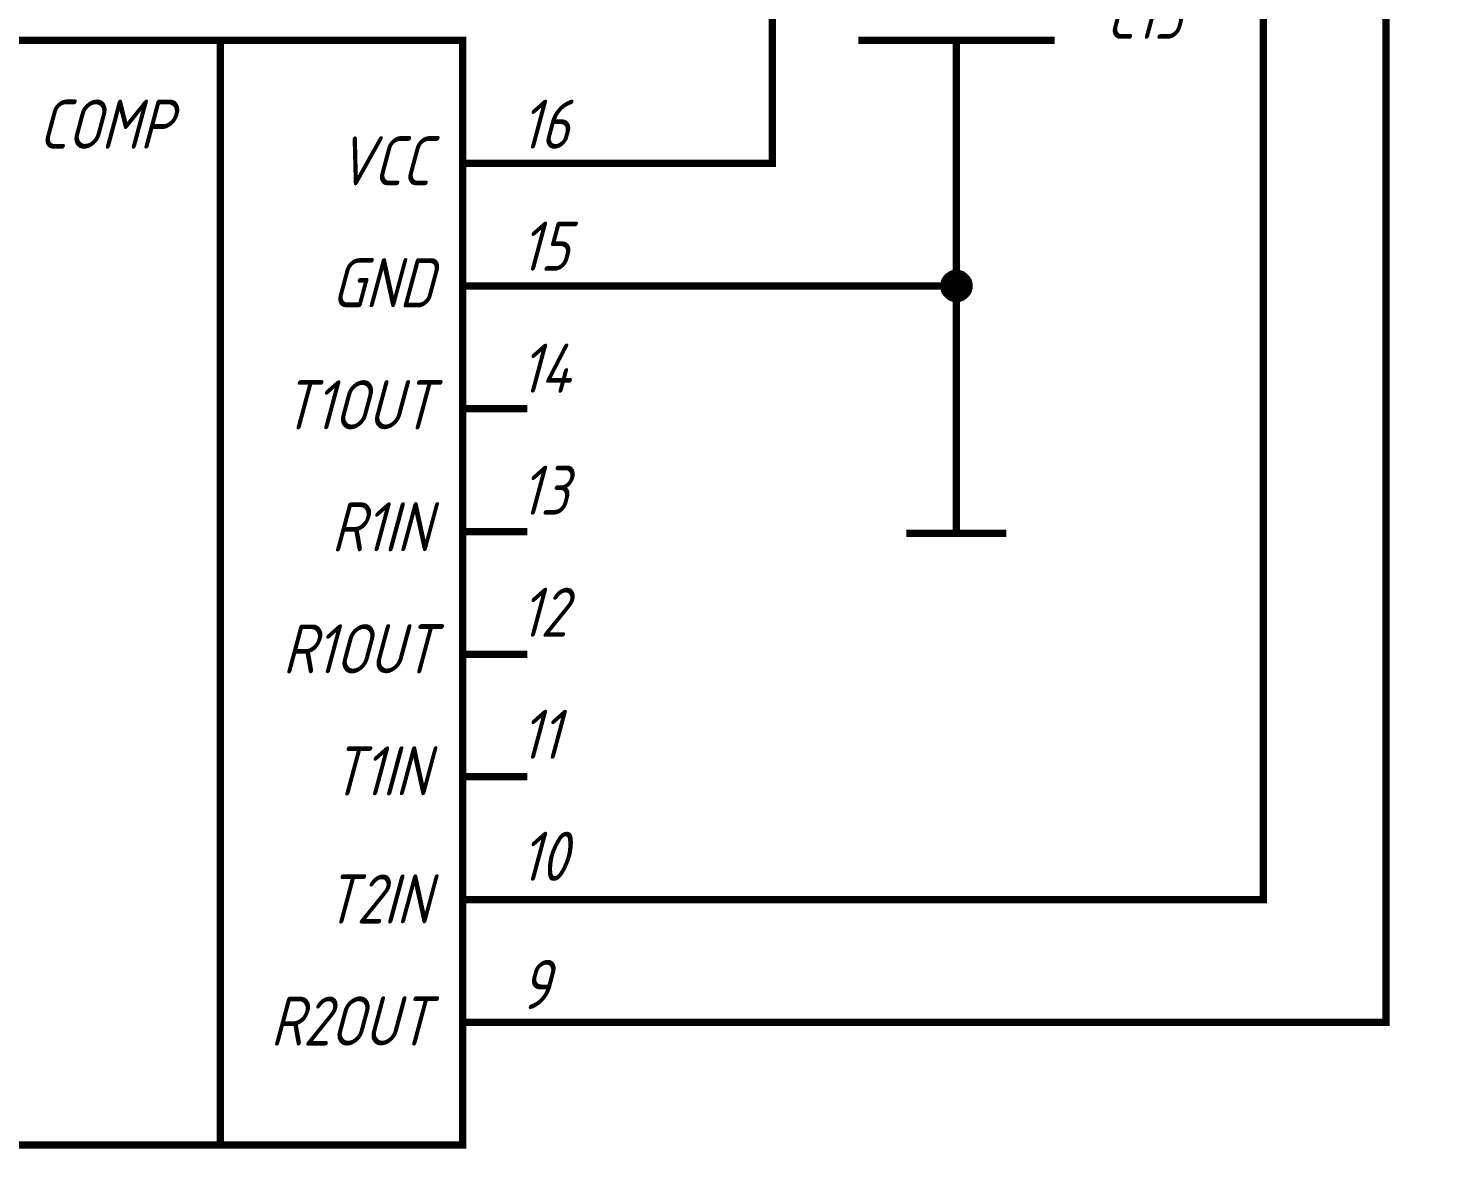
# Paper-space layout 'Layout1' of a CAD drawing. Extents: x -1 to 840, y -1 to 593.
# Drawn here: x 210.5 to 268, y 218.3 to 264 of the extents above; entities that cross this region are included whole.
import ezdxf

# ---------------------------------------------------------------- set-up
doc = ezdxf.new("R2010")
doc.units = 0
doc.header["$MEASUREMENT"] = 0
doc.layers.add('Sheet', color=255, linetype='CONTINUOUS')
doc.styles.add('GOST type A0', font='', dxfattribs={"oblique": 15, "height": 3.5})
doc.styles.get('GOST type A0').set_extended_font_data('GOST type A')

psp = doc.layouts.get("Layout1")

# ---------------------------------------------------------------- linework, layer by layer
at = {"layer": 'Sheet', "color": 7}
for points, const_width in [([(308.319, 321.002), (308.319, 321.002), (265.835, 321.002), (265.835, 223.499), (230.85, 223.499)], 0.3), ([(230.85, 228.5), (260.835, 228.5), (260.835, 316.001), (308.319, 316.001), (308.319, 316.001)], 0.3), ([(230.85, 258.496), (240.834, 258.496), (240.834, 276.002), (240.834, 285.99)], 0.3), ([(218.35, 218.497), (218.35, 263.497)], 0.3), ([(252.341, 263.497), (244.344, 263.497)], 0.3), ([(248.335, 263.497), (248.335, 260.997)], 0.3), ([(248.335, 260.997), (248.335, 253.494), (248.335, 248.492)], 0.3), ([(228.35, 258.496), (230.85, 258.496)], 0.3), ([(247.822, 253.494), (247.822, 253.525), (247.822, 253.54), (247.822, 253.572), (247.838, 253.603), (247.838, 253.618), (247.853, 253.649), (247.853, 253.665), (247.869, 253.696), (247.869, 253.711), (247.884, 253.742), (247.9, 253.758), (247.915, 253.773), (247.931, 253.805), (247.946, 253.82), (247.962, 253.836), (247.977, 253.851), (247.993, 253.867), (248.008, 253.882), (248.024, 253.898), (248.055, 253.913), (248.071, 253.929), (248.086, 253.944), (248.117, 253.96), (248.133, 253.96), (248.164, 253.975), (248.179, 253.975), (248.21, 253.991), (248.226, 253.991), (248.257, 254.006), (248.288, 254.006), (248.303, 254.006), (248.335, 254.006)], 0.3), ([(247.822, 253.494), (247.822, 253.525), (247.822, 253.54), (247.822, 253.572), (247.838, 253.603), (247.838, 253.618), (247.853, 253.649), (247.853, 253.665), (247.869, 253.696), (247.869, 253.711), (247.884, 253.742), (247.9, 253.758), (247.915, 253.773), (247.931, 253.805), (247.946, 253.82), (247.962, 253.836), (247.977, 253.851), (247.993, 253.867), (248.008, 253.882), (248.024, 253.898), (248.055, 253.913), (248.071, 253.929), (248.086, 253.944), (248.117, 253.96), (248.133, 253.96), (248.164, 253.975), (248.179, 253.975), (248.21, 253.991), (248.226, 253.991), (248.257, 254.006), (248.288, 254.006), (248.303, 254.006), (248.335, 254.006)], 0.3), ([(247.822, 253.494), (247.822, 253.525), (247.822, 253.54), (247.822, 253.572), (247.838, 253.603), (247.838, 253.618), (247.853, 253.649), (247.853, 253.665), (247.869, 253.696), (247.869, 253.711), (247.884, 253.742), (247.9, 253.758), (247.915, 253.773), (247.931, 253.805), (247.946, 253.82), (247.962, 253.836), (247.977, 253.851), (247.993, 253.867), (248.008, 253.882), (248.024, 253.898), (248.055, 253.913), (248.071, 253.929), (248.086, 253.944), (248.117, 253.96), (248.133, 253.96), (248.164, 253.975), (248.179, 253.975), (248.21, 253.991), (248.226, 253.991), (248.257, 254.006), (248.288, 254.006), (248.303, 254.006), (248.335, 254.006)], 0.3), ([(247.822, 253.494), (247.822, 253.525), (247.822, 253.54), (247.822, 253.572), (247.838, 253.603), (247.838, 253.618), (247.853, 253.649), (247.853, 253.665), (247.869, 253.696), (247.869, 253.711), (247.884, 253.742), (247.9, 253.758), (247.915, 253.773), (247.931, 253.805), (247.946, 253.82), (247.962, 253.836), (247.977, 253.851), (247.993, 253.867), (248.008, 253.882), (248.024, 253.898), (248.055, 253.913), (248.071, 253.929), (248.086, 253.944), (248.117, 253.96), (248.133, 253.96), (248.164, 253.975), (248.179, 253.975), (248.21, 253.991), (248.226, 253.991), (248.257, 254.006), (248.288, 254.006), (248.303, 254.006), (248.335, 254.006)], 0.3), ([(247.822, 253.494), (247.822, 253.525), (247.822, 253.54), (247.822, 253.572), (247.838, 253.603), (247.838, 253.618), (247.853, 253.649), (247.853, 253.665), (247.869, 253.696), (247.869, 253.711), (247.884, 253.742), (247.9, 253.758), (247.915, 253.773), (247.931, 253.805), (247.946, 253.82), (247.962, 253.836), (247.977, 253.851), (247.993, 253.867), (248.008, 253.882), (248.024, 253.898), (248.055, 253.913), (248.071, 253.929), (248.086, 253.944), (248.117, 253.96), (248.133, 253.96), (248.164, 253.975), (248.179, 253.975), (248.21, 253.991), (248.226, 253.991), (248.257, 254.006), (248.288, 254.006), (248.303, 254.006), (248.335, 254.006)], 0.0991), ([(247.822, 253.494), (247.822, 253.525), (247.822, 253.54), (247.822, 253.572), (247.838, 253.603), (247.838, 253.618), (247.853, 253.649), (247.853, 253.665), (247.869, 253.696), (247.869, 253.711), (247.884, 253.742), (247.9, 253.758), (247.915, 253.773), (247.931, 253.805), (247.946, 253.82), (247.962, 253.836), (247.977, 253.851), (247.993, 253.867), (248.008, 253.882), (248.024, 253.898), (248.055, 253.913), (248.071, 253.929), (248.086, 253.944), (248.117, 253.96), (248.133, 253.96), (248.164, 253.975), (248.179, 253.975), (248.21, 253.991), (248.226, 253.991), (248.257, 254.006), (248.288, 254.006), (248.303, 254.006), (248.335, 254.006)], 0.0991), ([(247.822, 253.494), (247.822, 253.525), (247.822, 253.54), (247.822, 253.572), (247.838, 253.603), (247.838, 253.618), (247.853, 253.649), (247.853, 253.665), (247.869, 253.696), (247.869, 253.711), (247.884, 253.742), (247.9, 253.758), (247.915, 253.773), (247.931, 253.805), (247.946, 253.82), (247.962, 253.836), (247.977, 253.851), (247.993, 253.867), (248.008, 253.882), (248.024, 253.898), (248.055, 253.913), (248.071, 253.929), (248.086, 253.944), (248.117, 253.96), (248.133, 253.96), (248.164, 253.975), (248.179, 253.975), (248.21, 253.991), (248.226, 253.991), (248.257, 254.006), (248.288, 254.006), (248.303, 254.006), (248.335, 254.006)], 0.0991), ([(247.822, 253.494), (247.822, 253.525), (247.822, 253.54), (247.822, 253.572), (247.838, 253.603), (247.838, 253.618), (247.853, 253.649), (247.853, 253.665), (247.869, 253.696), (247.869, 253.711), (247.884, 253.742), (247.9, 253.758), (247.915, 253.773), (247.931, 253.805), (247.946, 253.82), (247.962, 253.836), (247.977, 253.851), (247.993, 253.867), (248.008, 253.882), (248.024, 253.898), (248.055, 253.913), (248.071, 253.929), (248.086, 253.944), (248.117, 253.96), (248.133, 253.96), (248.164, 253.975), (248.179, 253.975), (248.21, 253.991), (248.226, 253.991), (248.257, 254.006), (248.288, 254.006), (248.303, 254.006), (248.335, 254.006)], 0.0991), ([(248.335, 254.006), (248.335, 254.006)], 0.3), ([(248.335, 254.006), (248.366, 254.006), (248.381, 254.006), (248.412, 254.006), (248.443, 253.991), (248.459, 253.991), (248.49, 253.975), (248.505, 253.975), (248.536, 253.96), (248.552, 253.96), (248.583, 253.944), (248.598, 253.929), (248.614, 253.913), (248.645, 253.898), (248.661, 253.882), (248.676, 253.867), (248.692, 253.851), (248.707, 253.836), (248.723, 253.82), (248.738, 253.805), (248.754, 253.773), (248.769, 253.758), (248.785, 253.742), (248.8, 253.711), (248.8, 253.696), (248.816, 253.665), (248.816, 253.649), (248.831, 253.618), (248.831, 253.603), (248.847, 253.572), (248.847, 253.54), (248.847, 253.525), (248.847, 253.494)], 0.3), ([(248.335, 254.006), (248.335, 254.006)], 0.3), ([(248.335, 254.006), (248.366, 254.006), (248.381, 254.006), (248.412, 254.006), (248.443, 253.991), (248.459, 253.991), (248.49, 253.975), (248.505, 253.975), (248.536, 253.96), (248.552, 253.96), (248.583, 253.944), (248.598, 253.929), (248.614, 253.913), (248.645, 253.898), (248.661, 253.882), (248.676, 253.867), (248.692, 253.851), (248.707, 253.836), (248.723, 253.82), (248.738, 253.805), (248.754, 253.773), (248.769, 253.758), (248.785, 253.742), (248.8, 253.711), (248.8, 253.696), (248.816, 253.665), (248.816, 253.649), (248.831, 253.618), (248.831, 253.603), (248.847, 253.572), (248.847, 253.54), (248.847, 253.525), (248.847, 253.494)], 0.3), ([(248.335, 254.006), (248.335, 254.006)], 0.3), ([(248.335, 254.006), (248.366, 254.006), (248.381, 254.006), (248.412, 254.006), (248.443, 253.991), (248.459, 253.991), (248.49, 253.975), (248.505, 253.975), (248.536, 253.96), (248.552, 253.96), (248.583, 253.944), (248.598, 253.929), (248.614, 253.913), (248.645, 253.898), (248.661, 253.882), (248.676, 253.867), (248.692, 253.851), (248.707, 253.836), (248.723, 253.82), (248.738, 253.805), (248.754, 253.773), (248.769, 253.758), (248.785, 253.742), (248.8, 253.711), (248.8, 253.696), (248.816, 253.665), (248.816, 253.649), (248.831, 253.618), (248.831, 253.603), (248.847, 253.572), (248.847, 253.54), (248.847, 253.525), (248.847, 253.494)], 0.3), ([(248.335, 254.006), (248.335, 254.006)], 0.3), ([(248.335, 254.006), (248.366, 254.006), (248.381, 254.006), (248.412, 254.006), (248.443, 253.991), (248.459, 253.991), (248.49, 253.975), (248.505, 253.975), (248.536, 253.96), (248.552, 253.96), (248.583, 253.944), (248.598, 253.929), (248.614, 253.913), (248.645, 253.898), (248.661, 253.882), (248.676, 253.867), (248.692, 253.851), (248.707, 253.836), (248.723, 253.82), (248.738, 253.805), (248.754, 253.773), (248.769, 253.758), (248.785, 253.742), (248.8, 253.711), (248.8, 253.696), (248.816, 253.665), (248.816, 253.649), (248.831, 253.618), (248.831, 253.603), (248.847, 253.572), (248.847, 253.54), (248.847, 253.525), (248.847, 253.494)], 0.3), ([(248.335, 254.006), (248.335, 254.006)], 0.0991), ([(248.335, 254.006), (248.366, 254.006), (248.381, 254.006), (248.412, 254.006), (248.443, 253.991), (248.459, 253.991), (248.49, 253.975), (248.505, 253.975), (248.536, 253.96), (248.552, 253.96), (248.583, 253.944), (248.598, 253.929), (248.614, 253.913), (248.645, 253.898), (248.661, 253.882), (248.676, 253.867), (248.692, 253.851), (248.707, 253.836), (248.723, 253.82), (248.738, 253.805), (248.754, 253.773), (248.769, 253.758), (248.785, 253.742), (248.8, 253.711), (248.8, 253.696), (248.816, 253.665), (248.816, 253.649), (248.831, 253.618), (248.831, 253.603), (248.847, 253.572), (248.847, 253.54), (248.847, 253.525), (248.847, 253.494)], 0.0991), ([(248.335, 254.006), (248.335, 254.006)], 0.0991), ([(248.335, 254.006), (248.366, 254.006), (248.381, 254.006), (248.412, 254.006), (248.443, 253.991), (248.459, 253.991), (248.49, 253.975), (248.505, 253.975), (248.536, 253.96), (248.552, 253.96), (248.583, 253.944), (248.598, 253.929), (248.614, 253.913), (248.645, 253.898), (248.661, 253.882), (248.676, 253.867), (248.692, 253.851), (248.707, 253.836), (248.723, 253.82), (248.738, 253.805), (248.754, 253.773), (248.769, 253.758), (248.785, 253.742), (248.8, 253.711), (248.8, 253.696), (248.816, 253.665), (248.816, 253.649), (248.831, 253.618), (248.831, 253.603), (248.847, 253.572), (248.847, 253.54), (248.847, 253.525), (248.847, 253.494)], 0.0991), ([(248.335, 254.006), (248.335, 254.006)], 0.0991), ([(248.335, 254.006), (248.366, 254.006), (248.381, 254.006), (248.412, 254.006), (248.443, 253.991), (248.459, 253.991), (248.49, 253.975), (248.505, 253.975), (248.536, 253.96), (248.552, 253.96), (248.583, 253.944), (248.598, 253.929), (248.614, 253.913), (248.645, 253.898), (248.661, 253.882), (248.676, 253.867), (248.692, 253.851), (248.707, 253.836), (248.723, 253.82), (248.738, 253.805), (248.754, 253.773), (248.769, 253.758), (248.785, 253.742), (248.8, 253.711), (248.8, 253.696), (248.816, 253.665), (248.816, 253.649), (248.831, 253.618), (248.831, 253.603), (248.847, 253.572), (248.847, 253.54), (248.847, 253.525), (248.847, 253.494)], 0.0991), ([(248.335, 254.006), (248.335, 254.006)], 0.0991), ([(248.335, 254.006), (248.366, 254.006), (248.381, 254.006), (248.412, 254.006), (248.443, 253.991), (248.459, 253.991), (248.49, 253.975), (248.505, 253.975), (248.536, 253.96), (248.552, 253.96), (248.583, 253.944), (248.598, 253.929), (248.614, 253.913), (248.645, 253.898), (248.661, 253.882), (248.676, 253.867), (248.692, 253.851), (248.707, 253.836), (248.723, 253.82), (248.738, 253.805), (248.754, 253.773), (248.769, 253.758), (248.785, 253.742), (248.8, 253.711), (248.8, 253.696), (248.816, 253.665), (248.816, 253.649), (248.831, 253.618), (248.831, 253.603), (248.847, 253.572), (248.847, 253.54), (248.847, 253.525), (248.847, 253.494)], 0.0991), ([(228.35, 253.494), (230.85, 253.494)], 0.3), ([(230.85, 253.494), (248.335, 253.494)], 0.3), ([(248.335, 252.981), (248.303, 252.981), (248.288, 252.981), (248.257, 252.981), (248.226, 252.997), (248.21, 252.997), (248.179, 253.012), (248.164, 253.012), (248.133, 253.028), (248.117, 253.028), (248.086, 253.043), (248.071, 253.059), (248.055, 253.074), (248.024, 253.09), (248.008, 253.106), (247.993, 253.121), (247.977, 253.137), (247.962, 253.152), (247.946, 253.168), (247.931, 253.183), (247.915, 253.214), (247.9, 253.23), (247.884, 253.245), (247.869, 253.276), (247.869, 253.292), (247.853, 253.323), (247.853, 253.339), (247.838, 253.37), (247.838, 253.385), (247.822, 253.416), (247.822, 253.447), (247.822, 253.463), (247.822, 253.494)], 0.3), ([(247.822, 253.494), (247.822, 253.494)], 0.3), ([(248.335, 252.981), (248.303, 252.981), (248.288, 252.981), (248.257, 252.981), (248.226, 252.997), (248.21, 252.997), (248.179, 253.012), (248.164, 253.012), (248.133, 253.028), (248.117, 253.028), (248.086, 253.043), (248.071, 253.059), (248.055, 253.074), (248.024, 253.09), (248.008, 253.106), (247.993, 253.121), (247.977, 253.137), (247.962, 253.152), (247.946, 253.168), (247.931, 253.183), (247.915, 253.214), (247.9, 253.23), (247.884, 253.245), (247.869, 253.276), (247.869, 253.292), (247.853, 253.323), (247.853, 253.339), (247.838, 253.37), (247.838, 253.385), (247.822, 253.416), (247.822, 253.447), (247.822, 253.463), (247.822, 253.494)], 0.3), ([(247.822, 253.494), (247.822, 253.494)], 0.3), ([(248.335, 252.981), (248.303, 252.981), (248.288, 252.981), (248.257, 252.981), (248.226, 252.997), (248.21, 252.997), (248.179, 253.012), (248.164, 253.012), (248.133, 253.028), (248.117, 253.028), (248.086, 253.043), (248.071, 253.059), (248.055, 253.074), (248.024, 253.09), (248.008, 253.106), (247.993, 253.121), (247.977, 253.137), (247.962, 253.152), (247.946, 253.168), (247.931, 253.183), (247.915, 253.214), (247.9, 253.23), (247.884, 253.245), (247.869, 253.276), (247.869, 253.292), (247.853, 253.323), (247.853, 253.339), (247.838, 253.37), (247.838, 253.385), (247.822, 253.416), (247.822, 253.447), (247.822, 253.463), (247.822, 253.494)], 0.3), ([(247.822, 253.494), (247.822, 253.494)], 0.3), ([(248.335, 252.981), (248.303, 252.981), (248.288, 252.981), (248.257, 252.981), (248.226, 252.997), (248.21, 252.997), (248.179, 253.012), (248.164, 253.012), (248.133, 253.028), (248.117, 253.028), (248.086, 253.043), (248.071, 253.059), (248.055, 253.074), (248.024, 253.09), (248.008, 253.106), (247.993, 253.121), (247.977, 253.137), (247.962, 253.152), (247.946, 253.168), (247.931, 253.183), (247.915, 253.214), (247.9, 253.23), (247.884, 253.245), (247.869, 253.276), (247.869, 253.292), (247.853, 253.323), (247.853, 253.339), (247.838, 253.37), (247.838, 253.385), (247.822, 253.416), (247.822, 253.447), (247.822, 253.463), (247.822, 253.494)], 0.3), ([(247.822, 253.494), (247.822, 253.494)], 0.3), ([(248.335, 252.981), (248.303, 252.981), (248.288, 252.981), (248.257, 252.981), (248.226, 252.997), (248.21, 252.997), (248.179, 253.012), (248.164, 253.012), (248.133, 253.028), (248.117, 253.028), (248.086, 253.043), (248.071, 253.059), (248.055, 253.074), (248.024, 253.09), (248.008, 253.106), (247.993, 253.121), (247.977, 253.137), (247.962, 253.152), (247.946, 253.168), (247.931, 253.183), (247.915, 253.214), (247.9, 253.23), (247.884, 253.245), (247.869, 253.276), (247.869, 253.292), (247.853, 253.323), (247.853, 253.339), (247.838, 253.37), (247.838, 253.385), (247.822, 253.416), (247.822, 253.447), (247.822, 253.463), (247.822, 253.494)], 0.0991), ([(247.822, 253.494), (247.822, 253.494)], 0.0991), ([(248.335, 252.981), (248.303, 252.981), (248.288, 252.981), (248.257, 252.981), (248.226, 252.997), (248.21, 252.997), (248.179, 253.012), (248.164, 253.012), (248.133, 253.028), (248.117, 253.028), (248.086, 253.043), (248.071, 253.059), (248.055, 253.074), (248.024, 253.09), (248.008, 253.106), (247.993, 253.121), (247.977, 253.137), (247.962, 253.152), (247.946, 253.168), (247.931, 253.183), (247.915, 253.214), (247.9, 253.23), (247.884, 253.245), (247.869, 253.276), (247.869, 253.292), (247.853, 253.323), (247.853, 253.339), (247.838, 253.37), (247.838, 253.385), (247.822, 253.416), (247.822, 253.447), (247.822, 253.463), (247.822, 253.494)], 0.0991), ([(247.822, 253.494), (247.822, 253.494)], 0.0991), ([(248.335, 252.981), (248.303, 252.981), (248.288, 252.981), (248.257, 252.981), (248.226, 252.997), (248.21, 252.997), (248.179, 253.012), (248.164, 253.012), (248.133, 253.028), (248.117, 253.028), (248.086, 253.043), (248.071, 253.059), (248.055, 253.074), (248.024, 253.09), (248.008, 253.106), (247.993, 253.121), (247.977, 253.137), (247.962, 253.152), (247.946, 253.168), (247.931, 253.183), (247.915, 253.214), (247.9, 253.23), (247.884, 253.245), (247.869, 253.276), (247.869, 253.292), (247.853, 253.323), (247.853, 253.339), (247.838, 253.37), (247.838, 253.385), (247.822, 253.416), (247.822, 253.447), (247.822, 253.463), (247.822, 253.494)], 0.0991), ([(247.822, 253.494), (247.822, 253.494)], 0.0991), ([(248.335, 252.981), (248.303, 252.981), (248.288, 252.981), (248.257, 252.981), (248.226, 252.997), (248.21, 252.997), (248.179, 253.012), (248.164, 253.012), (248.133, 253.028), (248.117, 253.028), (248.086, 253.043), (248.071, 253.059), (248.055, 253.074), (248.024, 253.09), (248.008, 253.106), (247.993, 253.121), (247.977, 253.137), (247.962, 253.152), (247.946, 253.168), (247.931, 253.183), (247.915, 253.214), (247.9, 253.23), (247.884, 253.245), (247.869, 253.276), (247.869, 253.292), (247.853, 253.323), (247.853, 253.339), (247.838, 253.37), (247.838, 253.385), (247.822, 253.416), (247.822, 253.447), (247.822, 253.463), (247.822, 253.494)], 0.0991), ([(247.822, 253.494), (247.822, 253.494)], 0.0991), ([(248.847, 253.494), (248.847, 253.463), (248.847, 253.447), (248.847, 253.416), (248.831, 253.385), (248.831, 253.37), (248.816, 253.339), (248.816, 253.323), (248.8, 253.292), (248.8, 253.276), (248.785, 253.245), (248.769, 253.23), (248.754, 253.214), (248.738, 253.183), (248.723, 253.168), (248.707, 253.152), (248.692, 253.137), (248.676, 253.121), (248.661, 253.106), (248.645, 253.09), (248.614, 253.074), (248.598, 253.059), (248.583, 253.043), (248.552, 253.028), (248.536, 253.028), (248.505, 253.012), (248.49, 253.012), (248.459, 252.997), (248.443, 252.997), (248.412, 252.981), (248.381, 252.981), (248.366, 252.981), (248.335, 252.981)], 0.3), ([(248.847, 253.494), (248.847, 253.463), (248.847, 253.447), (248.847, 253.416), (248.831, 253.385), (248.831, 253.37), (248.816, 253.339), (248.816, 253.323), (248.8, 253.292), (248.8, 253.276), (248.785, 253.245), (248.769, 253.23), (248.754, 253.214), (248.738, 253.183), (248.723, 253.168), (248.707, 253.152), (248.692, 253.137), (248.676, 253.121), (248.661, 253.106), (248.645, 253.09), (248.614, 253.074), (248.598, 253.059), (248.583, 253.043), (248.552, 253.028), (248.536, 253.028), (248.505, 253.012), (248.49, 253.012), (248.459, 252.997), (248.443, 252.997), (248.412, 252.981), (248.381, 252.981), (248.366, 252.981), (248.335, 252.981)], 0.3), ([(248.847, 253.494), (248.847, 253.463), (248.847, 253.447), (248.847, 253.416), (248.831, 253.385), (248.831, 253.37), (248.816, 253.339), (248.816, 253.323), (248.8, 253.292), (248.8, 253.276), (248.785, 253.245), (248.769, 253.23), (248.754, 253.214), (248.738, 253.183), (248.723, 253.168), (248.707, 253.152), (248.692, 253.137), (248.676, 253.121), (248.661, 253.106), (248.645, 253.09), (248.614, 253.074), (248.598, 253.059), (248.583, 253.043), (248.552, 253.028), (248.536, 253.028), (248.505, 253.012), (248.49, 253.012), (248.459, 252.997), (248.443, 252.997), (248.412, 252.981), (248.381, 252.981), (248.366, 252.981), (248.335, 252.981)], 0.3), ([(248.847, 253.494), (248.847, 253.463), (248.847, 253.447), (248.847, 253.416), (248.831, 253.385), (248.831, 253.37), (248.816, 253.339), (248.816, 253.323), (248.8, 253.292), (248.8, 253.276), (248.785, 253.245), (248.769, 253.23), (248.754, 253.214), (248.738, 253.183), (248.723, 253.168), (248.707, 253.152), (248.692, 253.137), (248.676, 253.121), (248.661, 253.106), (248.645, 253.09), (248.614, 253.074), (248.598, 253.059), (248.583, 253.043), (248.552, 253.028), (248.536, 253.028), (248.505, 253.012), (248.49, 253.012), (248.459, 252.997), (248.443, 252.997), (248.412, 252.981), (248.381, 252.981), (248.366, 252.981), (248.335, 252.981)], 0.3), ([(248.847, 253.494), (248.847, 253.463), (248.847, 253.447), (248.847, 253.416), (248.831, 253.385), (248.831, 253.37), (248.816, 253.339), (248.816, 253.323), (248.8, 253.292), (248.8, 253.276), (248.785, 253.245), (248.769, 253.23), (248.754, 253.214), (248.738, 253.183), (248.723, 253.168), (248.707, 253.152), (248.692, 253.137), (248.676, 253.121), (248.661, 253.106), (248.645, 253.09), (248.614, 253.074), (248.598, 253.059), (248.583, 253.043), (248.552, 253.028), (248.536, 253.028), (248.505, 253.012), (248.49, 253.012), (248.459, 252.997), (248.443, 252.997), (248.412, 252.981), (248.381, 252.981), (248.366, 252.981), (248.335, 252.981)], 0.0991), ([(248.847, 253.494), (248.847, 253.463), (248.847, 253.447), (248.847, 253.416), (248.831, 253.385), (248.831, 253.37), (248.816, 253.339), (248.816, 253.323), (248.8, 253.292), (248.8, 253.276), (248.785, 253.245), (248.769, 253.23), (248.754, 253.214), (248.738, 253.183), (248.723, 253.168), (248.707, 253.152), (248.692, 253.137), (248.676, 253.121), (248.661, 253.106), (248.645, 253.09), (248.614, 253.074), (248.598, 253.059), (248.583, 253.043), (248.552, 253.028), (248.536, 253.028), (248.505, 253.012), (248.49, 253.012), (248.459, 252.997), (248.443, 252.997), (248.412, 252.981), (248.381, 252.981), (248.366, 252.981), (248.335, 252.981)], 0.0991), ([(248.847, 253.494), (248.847, 253.463), (248.847, 253.447), (248.847, 253.416), (248.831, 253.385), (248.831, 253.37), (248.816, 253.339), (248.816, 253.323), (248.8, 253.292), (248.8, 253.276), (248.785, 253.245), (248.769, 253.23), (248.754, 253.214), (248.738, 253.183), (248.723, 253.168), (248.707, 253.152), (248.692, 253.137), (248.676, 253.121), (248.661, 253.106), (248.645, 253.09), (248.614, 253.074), (248.598, 253.059), (248.583, 253.043), (248.552, 253.028), (248.536, 253.028), (248.505, 253.012), (248.49, 253.012), (248.459, 252.997), (248.443, 252.997), (248.412, 252.981), (248.381, 252.981), (248.366, 252.981), (248.335, 252.981)], 0.0991), ([(248.847, 253.494), (248.847, 253.463), (248.847, 253.447), (248.847, 253.416), (248.831, 253.385), (248.831, 253.37), (248.816, 253.339), (248.816, 253.323), (248.8, 253.292), (248.8, 253.276), (248.785, 253.245), (248.769, 253.23), (248.754, 253.214), (248.738, 253.183), (248.723, 253.168), (248.707, 253.152), (248.692, 253.137), (248.676, 253.121), (248.661, 253.106), (248.645, 253.09), (248.614, 253.074), (248.598, 253.059), (248.583, 253.043), (248.552, 253.028), (248.536, 253.028), (248.505, 253.012), (248.49, 253.012), (248.459, 252.997), (248.443, 252.997), (248.412, 252.981), (248.381, 252.981), (248.366, 252.981), (248.335, 252.981)], 0.0991), ([(248.847, 253.494), (248.847, 253.494), (248.847, 253.494), (248.847, 253.494), (248.847, 253.494), (248.847, 253.494), (248.847, 253.494), (248.847, 253.494), (248.847, 253.494), (248.847, 253.494), (248.847, 253.494), (248.847, 253.494), (248.847, 253.494), (248.847, 253.494), (248.847, 253.494), (248.847, 253.494), (248.847, 253.494), (248.847, 253.494), (248.847, 253.494), (248.847, 253.494), (248.847, 253.494), (248.847, 253.494), (248.847, 253.494), (248.847, 253.494), (248.847, 253.494), (248.847, 253.494), (248.847, 253.494), (248.847, 253.494), (248.847, 253.494), (248.847, 253.494), (248.847, 253.494), (248.847, 253.494), (248.847, 253.494)], 0.3), ([(248.847, 253.494), (248.847, 253.494)], 0.3), ([(248.847, 253.494), (248.847, 253.494), (248.847, 253.494), (248.847, 253.494), (248.847, 253.494), (248.847, 253.494), (248.847, 253.494), (248.847, 253.494), (248.847, 253.494), (248.847, 253.494), (248.847, 253.494), (248.847, 253.494), (248.847, 253.494), (248.847, 253.494), (248.847, 253.494), (248.847, 253.494), (248.847, 253.494), (248.847, 253.494), (248.847, 253.494), (248.847, 253.494), (248.847, 253.494), (248.847, 253.494), (248.847, 253.494), (248.847, 253.494), (248.847, 253.494), (248.847, 253.494), (248.847, 253.494), (248.847, 253.494), (248.847, 253.494), (248.847, 253.494), (248.847, 253.494), (248.847, 253.494), (248.847, 253.494)], 0.3), ([(248.847, 253.494), (248.847, 253.494)], 0.3), ([(248.847, 253.494), (248.847, 253.494), (248.847, 253.494), (248.847, 253.494), (248.847, 253.494), (248.847, 253.494), (248.847, 253.494), (248.847, 253.494), (248.847, 253.494), (248.847, 253.494), (248.847, 253.494), (248.847, 253.494), (248.847, 253.494), (248.847, 253.494), (248.847, 253.494), (248.847, 253.494), (248.847, 253.494), (248.847, 253.494), (248.847, 253.494), (248.847, 253.494), (248.847, 253.494), (248.847, 253.494), (248.847, 253.494), (248.847, 253.494), (248.847, 253.494), (248.847, 253.494), (248.847, 253.494), (248.847, 253.494), (248.847, 253.494), (248.847, 253.494), (248.847, 253.494), (248.847, 253.494), (248.847, 253.494)], 0.3), ([(248.847, 253.494), (248.847, 253.494)], 0.3), ([(248.847, 253.494), (248.847, 253.494), (248.847, 253.494), (248.847, 253.494), (248.847, 253.494), (248.847, 253.494), (248.847, 253.494), (248.847, 253.494), (248.847, 253.494), (248.847, 253.494), (248.847, 253.494), (248.847, 253.494), (248.847, 253.494), (248.847, 253.494), (248.847, 253.494), (248.847, 253.494), (248.847, 253.494), (248.847, 253.494), (248.847, 253.494), (248.847, 253.494), (248.847, 253.494), (248.847, 253.494), (248.847, 253.494), (248.847, 253.494), (248.847, 253.494), (248.847, 253.494), (248.847, 253.494), (248.847, 253.494), (248.847, 253.494), (248.847, 253.494), (248.847, 253.494), (248.847, 253.494), (248.847, 253.494)], 0.3), ([(248.847, 253.494), (248.847, 253.494)], 0.3), ([(248.847, 253.494), (248.847, 253.494), (248.847, 253.494), (248.847, 253.494), (248.847, 253.494), (248.847, 253.494), (248.847, 253.494), (248.847, 253.494), (248.847, 253.494), (248.847, 253.494), (248.847, 253.494), (248.847, 253.494), (248.847, 253.494), (248.847, 253.494), (248.847, 253.494), (248.847, 253.494), (248.847, 253.494), (248.847, 253.494), (248.847, 253.494), (248.847, 253.494), (248.847, 253.494), (248.847, 253.494), (248.847, 253.494), (248.847, 253.494), (248.847, 253.494), (248.847, 253.494), (248.847, 253.494), (248.847, 253.494), (248.847, 253.494), (248.847, 253.494), (248.847, 253.494), (248.847, 253.494), (248.847, 253.494)], 0.0991), ([(248.847, 253.494), (248.847, 253.494)], 0.0991), ([(248.847, 253.494), (248.847, 253.494), (248.847, 253.494), (248.847, 253.494), (248.847, 253.494), (248.847, 253.494), (248.847, 253.494), (248.847, 253.494), (248.847, 253.494), (248.847, 253.494), (248.847, 253.494), (248.847, 253.494), (248.847, 253.494), (248.847, 253.494), (248.847, 253.494), (248.847, 253.494), (248.847, 253.494), (248.847, 253.494), (248.847, 253.494), (248.847, 253.494), (248.847, 253.494), (248.847, 253.494), (248.847, 253.494), (248.847, 253.494), (248.847, 253.494), (248.847, 253.494), (248.847, 253.494), (248.847, 253.494), (248.847, 253.494), (248.847, 253.494), (248.847, 253.494), (248.847, 253.494), (248.847, 253.494)], 0.0991), ([(248.847, 253.494), (248.847, 253.494)], 0.0991), ([(248.847, 253.494), (248.847, 253.494), (248.847, 253.494), (248.847, 253.494), (248.847, 253.494), (248.847, 253.494), (248.847, 253.494), (248.847, 253.494), (248.847, 253.494), (248.847, 253.494), (248.847, 253.494), (248.847, 253.494), (248.847, 253.494), (248.847, 253.494), (248.847, 253.494), (248.847, 253.494), (248.847, 253.494), (248.847, 253.494), (248.847, 253.494), (248.847, 253.494), (248.847, 253.494), (248.847, 253.494), (248.847, 253.494), (248.847, 253.494), (248.847, 253.494), (248.847, 253.494), (248.847, 253.494), (248.847, 253.494), (248.847, 253.494), (248.847, 253.494), (248.847, 253.494), (248.847, 253.494), (248.847, 253.494)], 0.0991), ([(248.847, 253.494), (248.847, 253.494)], 0.0991), ([(248.847, 253.494), (248.847, 253.494), (248.847, 253.494), (248.847, 253.494), (248.847, 253.494), (248.847, 253.494), (248.847, 253.494), (248.847, 253.494), (248.847, 253.494), (248.847, 253.494), (248.847, 253.494), (248.847, 253.494), (248.847, 253.494), (248.847, 253.494), (248.847, 253.494), (248.847, 253.494), (248.847, 253.494), (248.847, 253.494), (248.847, 253.494), (248.847, 253.494), (248.847, 253.494), (248.847, 253.494), (248.847, 253.494), (248.847, 253.494), (248.847, 253.494), (248.847, 253.494), (248.847, 253.494), (248.847, 253.494), (248.847, 253.494), (248.847, 253.494), (248.847, 253.494), (248.847, 253.494), (248.847, 253.494)], 0.0991), ([(248.847, 253.494), (248.847, 253.494)], 0.0991), ([(228.35, 248.492), (230.85, 248.492)], 0.3), ([(248.335, 248.492), (248.335, 243.413)], 0.3), ([(228.35, 243.49), (230.85, 243.49)], 0.3), ([(246.3, 243.413), (250.369, 243.413)], 0.3), ([(228.35, 238.489), (230.85, 238.489)], 0.3), ([(228.35, 233.502), (230.85, 233.502)], 0.3), ([(228.35, 228.5), (230.85, 228.5)], 0.3), ([(228.35, 223.499), (230.85, 223.499)], 0.3)]:
    psp.add_lwpolyline(points, dxfattribs=dict(at, const_width=const_width))
at = {"layer": 'Sheet', "color": 7, "const_width": 0.3}
psp.add_lwpolyline([(198.35, 263.497), (228.226, 263.497), (228.226, 218.497), (198.35, 218.497), (198.35, 263.497)], close=True, dxfattribs=at)
at = {"layer": 'Sheet', "color": 7, "const_width": 0.508}
psp.add_lwpolyline([(248.017, 253.503, 1), (248.525, 253.503, 1)], format="xyb", close=True, dxfattribs=at)

# ---------------------------------------------------------------- texts
at = {"layer": 'Sheet', "color": 7, "style": 'GOST type A0', "oblique": 15}
for s, p in [('C13', (254.422, 263.56)), ('COMP', (210.943, 259.086)), ('16', (230.57, 259.086)), ('VCC', (223.117, 257.595)), ('15', (230.57, 254.115)), ('GND', (222.868, 252.624)), ('14', (230.57, 249.144)), ('T1OUT', (220.881, 247.653)), ('13', (230.57, 244.174)), ('R1IN', (222.868, 242.683)), ('12', (230.57, 239.203)), ('R1OUT', (220.881, 237.712)), ('11', (230.57, 234.232)), ('T1IN', (222.868, 232.741)), ('10', (230.57, 229.262)), ('T2IN', (222.62, 227.522)), ('9', (230.57, 224.042)), ('R2OUT', (220.384, 222.551))]:
    psp.add_text(s, height=2, dxfattribs=at).set_placement(p)

doc.saveas('drawing.dxf')
